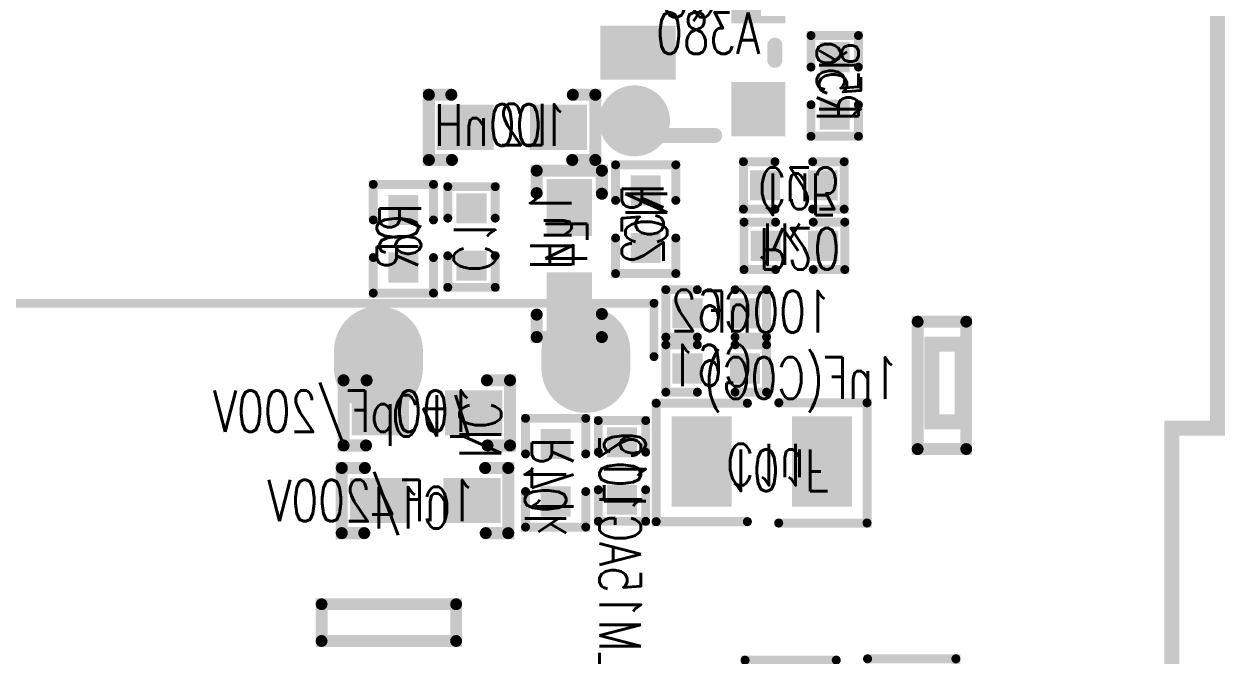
# Model space of a CAD drawing. Extents: x -6.6 to 41.3, y -7.6 to 70.2.
# Drawn here: x 9.88 to 30.15, y 33.17 to 43.84 of the extents above; entities that cross this region are included whole.
import ezdxf

# ---------------------------------------------------------------- set-up
doc = ezdxf.new("R2010")
doc.units = 0
for name, color, linetype in [('2D_LINE_127', 34, 'CONTINUOUS'), ('ATTRIBUTE_01', 176, 'CONTINUOUS'), ('ATTRIBUTE_04', 176, 'CONTINUOUS'), ('BOARD_CUTOUT_00', 254, 'CONTINUOUS'), ('BOARD_OUTLINE_00', 254, 'CONTINUOUS'), ('DRIL_PLTE_THRU_01', 176, 'CONTINUOUS'), ('DRIL_PLTE_THRU_03', 23, 'CONTINUOUS'), ('DRIL_PLTE_THRU_04', 96, 'CONTINUOUS'), ('PADS_BOT', 3, 'CONTINUOUS'), ('PADS_INNER', 254, 'CONTINUOUS'), ('PADS_TOP', 254, 'CONTINUOUS'), ('PART_BOT_2DLINE_00', 4, 'CONTINUOUS'), ('PART_NAME_01', 176, 'CONTINUOUS'), ('PART_NAME_04', 176, 'CONTINUOUS'), ('PART_TOP_2DLINE_00', 2, 'CONTINUOUS'), ('PART_TOP_2DLINE_01', 2, 'CONTINUOUS')]:
    doc.layers.add(name, color=color, linetype=linetype)
doc.styles.add('W0$1', font='simplex', dxfattribs={"width": 0.75})

# ---------------------------------------------------------------- blocks, each defined once
blk = doc.blocks.new('SMOOTH_0$254')
at = {"const_width": 0.127}
blk.add_lwpolyline([(-0.0635, 0, 1), (0.0635, 0, 1)], format="xyb", close=True, dxfattribs=at)
blk = doc.blocks.new('BOARD_140')
at = {"layer": 'BOARD_CUTOUT_00', "const_width": 0.254}
blk.add_lwpolyline([(25.48, -22.45), (25.99, -22.45), (25.99, -23.76), (25.48, -23.76)], close=True, dxfattribs=at)
at = {"layer": 'BOARD_OUTLINE_00', "const_width": 0.254}
blk.add_lwpolyline([(-5.8, 2.92), (-5.8, -23.81), (-5.1, -23.81), (-5.1, -30.89), (-5.3, -30.89), (-5.3, -47.68), (-5.8, -48.18), (-5.8, -52.88), (-5.3, -53.38), (-5.3, -67.1), (29.7, -67.1), (29.7, -53.38), (30.3, -52.782), (30.3, -48.18), (29.7, -47.58), (29.7, -30.87), (29.53, -30.87), (29.53, -23.87), (30.3, -23.87), (30.3, 2.92)], dxfattribs=at)
at = {"layer": 'BOARD_CUTOUT_00'}
for p in [(25.48, -22.45), (25.99, -22.45), (25.48, -23.76), (25.99, -23.76)]:
    blk.add_blockref('SMOOTH_0$254', p, dxfattribs=at)
at = {"layer": 'BOARD_OUTLINE_00'}
for p in [(29.53, -23.87), (30.3, -23.87)]:
    blk.add_blockref('SMOOTH_0$254', p, dxfattribs=at)
blk = doc.blocks.new('SMOOTH_0$2')
at = {"const_width": 0.1}
blk.add_lwpolyline([(-0.05, 0, 1), (0.05, 0, 1)], format="xyb", close=True, dxfattribs=at)
blk = doc.blocks.new('DRAWING_83')
at = {"layer": '2D_LINE_127', "const_width": 0.2}
blk.add_lwpolyline([(0, 0), (0.82, 0), (0.82, -2.15), (0, -2.15)], close=True, dxfattribs=at)
at = {"layer": '2D_LINE_127'}
for p in [(0, 0), (0.82, 0), (0, -2.15), (0.82, -2.15)]:
    blk.add_blockref('SMOOTH_0$2', p, dxfattribs=at)
blk = doc.blocks.new('DRAWING_84')
at = {"layer": '2D_LINE_127', "const_width": 0.2}
blk.add_lwpolyline([(0, 0), (2.27, 0), (2.27, -0.62), (0, -0.62)], close=True, dxfattribs=at)
at = {"layer": '2D_LINE_127'}
for p in [(0, 0), (2.27, 0), (0, -0.62), (2.27, -0.62)]:
    blk.add_blockref('SMOOTH_0$2', p, dxfattribs=at)
blk = doc.blocks.new('SMOOTH_0$15')
at = {"const_width": 0.075}
blk.add_lwpolyline([(-0.0375, 0, 1), (0.0375, 0, 1)], format="xyb", close=True, dxfattribs=at)
blk = doc.blocks.new('PART_BODY_TOP_4')
at = {"layer": 'PART_TOP_2DLINE_01', "const_width": 0.15}
blk.add_lwpolyline([(-4.55, 0), (-4.55, 0.95), (18.65, 0.95), (18.65, 0.05)], dxfattribs=at)
at = {"layer": 'PART_TOP_2DLINE_01'}
for p in [(18.65, 0.95), (18.65, 0.05)]:
    blk.add_blockref('SMOOTH_0$15', p, dxfattribs=at)
blk = doc.blocks.new('DRIL_HOLE_0')
blk.add_lwpolyline([(0, 0, 1), (0, 0, 1)], format="xyb", close=True)
blk = doc.blocks.new('PAD_0')
blk.add_lwpolyline([(0, 0, 1), (0, 0, 1)], format="xyb", close=True)
blk = doc.blocks.new('PAD_4')
at = {"const_width": 0.75}
blk.add_lwpolyline([(-0.15, -0.375), (0.15, -0.375, 1), (0.15, 0.375), (-0.15, 0.375, 1)], format="xyb", close=True, dxfattribs=at)
blk = doc.blocks.new('STK_TOP_149')
at = {"layer": 'DRIL_PLTE_THRU_01'}
blk.add_blockref('DRIL_HOLE_0', (0, 0), dxfattribs=at)
at = {"layer": 'DRIL_PLTE_THRU_03'}
blk.add_blockref('DRIL_HOLE_0', (0, 0), dxfattribs=at)
at = {"layer": 'DRIL_PLTE_THRU_04'}
blk.add_blockref('DRIL_HOLE_0', (0, 0), dxfattribs=at)
at = {"layer": 'PADS_BOT'}
blk.add_blockref('PAD_0', (0, 0), dxfattribs=at)
at = {"layer": 'PADS_INNER'}
blk.add_blockref('PAD_0', (0, 0), dxfattribs=at)
at = {"layer": 'PADS_TOP', "rotation": 90}
blk.add_blockref('PAD_4', (0, 0), dxfattribs=at)
blk = doc.blocks.new('SYM_TOP_6')
for name, p in [('PART_BODY_TOP_4', (0, 0)), ('STK_TOP_149', (14, 0)), ('STK_TOP_149', (17.5, 0))]:
    blk.add_blockref(name, p)
blk = doc.blocks.new('PART_TOP_2')
blk.add_blockref('SYM_TOP_6', (0, 0))
blk = doc.blocks.new('PART_BODY_BOT_8')
at = {"layer": 'PART_BOT_2DLINE_00', "const_width": 0.15}
for points in [[(-0.3175, 0.4), (-0.85, 0.4), (-0.85, -0.4), (-0.3175, -0.4)], [(0.3175, 0.4), (0.85, 0.4), (0.85, -0.4), (0.3175, -0.4)]]:
    blk.add_lwpolyline(points, dxfattribs=at)
at = {"layer": 'PART_BOT_2DLINE_00'}
for p in [(-0.85, 0.4), (-0.3175, 0.4), (0.3175, 0.4), (0.85, 0.4), (-0.85, -0.4), (-0.3175, -0.4), (0.3175, -0.4), (0.85, -0.4)]:
    blk.add_blockref('SMOOTH_0$15', p, dxfattribs=at)
blk = doc.blocks.new('PAD_8')
at = {"const_width": 0.508}
blk.add_lwpolyline([(-0.254, 0), (0.254, 0)], dxfattribs=at)
blk = doc.blocks.new('STK_BOT_9')
at = {"layer": 'DRIL_PLTE_THRU_01'}
blk.add_blockref('DRIL_HOLE_0', (0, 0), dxfattribs=at)
at = {"layer": 'DRIL_PLTE_THRU_03'}
blk.add_blockref('DRIL_HOLE_0', (0, 0), dxfattribs=at)
at = {"layer": 'DRIL_PLTE_THRU_04'}
blk.add_blockref('DRIL_HOLE_0', (0, 0), dxfattribs=at)
at = {"layer": 'PADS_BOT'}
blk.add_blockref('PAD_8', (0, 0), dxfattribs=at)
at = {"layer": 'PADS_INNER'}
blk.add_blockref('PAD_0', (0, 0), dxfattribs=at)
at = {"layer": 'PADS_TOP'}
blk.add_blockref('PAD_0', (0, 0), dxfattribs=at)
blk = doc.blocks.new('SYM_BOT_10')
for name, p in [('PART_BODY_BOT_8', (0, 0)), ('STK_BOT_9', (-0.485, 0)), ('STK_BOT_9', (0.485, 0))]:
    blk.add_blockref(name, p)
blk = doc.blocks.new('PART_BOT_26')
blk.add_blockref('SYM_BOT_10', (0, 0))
at = {"layer": 'ATTRIBUTE_04', "style": 'W0$1', "width": 0.75}
blk.add_text('1nF(C0G)', height=0.7, dxfattribs=at).set_placement((-3.1, -0.51))
at = {"layer": 'PART_NAME_04', "style": 'W0$1', "width": 0.75}
blk.add_text('C61', height=0.7, dxfattribs=at).set_placement((-0.6, -0.3))
blk = doc.blocks.new('PART_BOT_27')
blk.add_blockref('SYM_BOT_10', (0, 0))
at = {"layer": 'ATTRIBUTE_04', "style": 'W0$1', "width": 0.75}
blk.add_text('100nF', height=0.7, dxfattribs=at).set_placement((-1.96, -0.32))
at = {"layer": 'PART_NAME_04', "style": 'W0$1', "width": 0.75}
blk.add_text('C62', height=0.7, dxfattribs=at).set_placement((-0.6, -0.3))
blk = doc.blocks.new('PART_BODY_BOT_11')
at = {"layer": 'PART_BOT_2DLINE_00', "const_width": 0.15}
for points in [[(-0.3175, 0.508), (-0.9175, 0.508), (-0.9175, -0.508), (-0.3175, -0.508)], [(0.3175, 0.508), (0.9175, 0.508), (0.9175, -0.508), (0.3175, -0.508)]]:
    blk.add_lwpolyline(points, dxfattribs=at)
at = {"layer": 'PART_BOT_2DLINE_00'}
for p in [(-0.9175, 0.508), (-0.3175, 0.508), (0.3175, 0.508), (0.9175, 0.508), (-0.9175, -0.508), (-0.3175, -0.508), (0.3175, -0.508), (0.9175, -0.508)]:
    blk.add_blockref('SMOOTH_0$15', p, dxfattribs=at)
blk = doc.blocks.new('SYM_BOT_13')
for name, p in [('PART_BODY_BOT_11', (0, 0)), ('STK_BOT_9', (-0.485, 0)), ('STK_BOT_9', (0.485, 0))]:
    blk.add_blockref(name, p)
blk = doc.blocks.new('PART_BOT_41')
blk.add_blockref('SYM_BOT_13', (0, 0))
at = {"layer": 'ATTRIBUTE_04', "style": 'W0$1', "width": 0.75}
blk.add_text('10k', height=0.7, dxfattribs=at).set_placement((-0.22, -0.18))
at = {"layer": 'PART_NAME_04', "style": 'W0$1', "width": 0.75}
blk.add_text('R71', height=0.7, dxfattribs=at).set_placement((-0.6, -0.3))
blk = doc.blocks.new('PAD_15')
at = {"const_width": 0.6}
blk.add_lwpolyline([(0, -0.3, 1), (0, 0.3, 1)], format="xyb", close=True, dxfattribs=at)
blk = doc.blocks.new('STK_BOT_34')
at = {"layer": 'DRIL_PLTE_THRU_01'}
blk.add_blockref('DRIL_HOLE_0', (0, 0), dxfattribs=at)
at = {"layer": 'DRIL_PLTE_THRU_03'}
blk.add_blockref('DRIL_HOLE_0', (0, 0), dxfattribs=at)
at = {"layer": 'DRIL_PLTE_THRU_04'}
blk.add_blockref('DRIL_HOLE_0', (0, 0), dxfattribs=at)
at = {"layer": 'PADS_BOT'}
blk.add_blockref('PAD_15', (0, 0), dxfattribs=at)
at = {"layer": 'PADS_INNER'}
blk.add_blockref('PAD_0', (0, 0), dxfattribs=at)
at = {"layer": 'PADS_TOP'}
blk.add_blockref('PAD_0', (0, 0), dxfattribs=at)
blk = doc.blocks.new('SYM_BOT_21')
blk.add_blockref('STK_BOT_34', (0, 0))
blk = doc.blocks.new('PART_BOT_48')
blk.add_blockref('SYM_BOT_21', (0, 0))
blk = doc.blocks.new('SMOOTH_0$2032')
at = {"const_width": 0.1016}
blk.add_lwpolyline([(-0.0508, 0, 1), (0.0508, 0, 1)], format="xyb", close=True, dxfattribs=at)
blk = doc.blocks.new('PART_BODY_BOT_9')
at = {"layer": 'PART_BOT_2DLINE_00', "const_width": 0.2032}
for points in [[(-1.03, 0.55), (-1.4097, 0.54991), (-1.4097, -0.54991), (-1.02, -0.55)], [(1.02, 0.55), (1.4, 0.55), (1.4, -0.55), (1.01, -0.55)]]:
    blk.add_lwpolyline(points, dxfattribs=at)
at = {"layer": 'PART_BOT_2DLINE_00'}
for p in [(-1.4097, 0.54991), (-1.03, 0.55), (1.02, 0.55), (1.4, 0.55), (-1.4097, -0.54991), (-1.02, -0.55), (1.01, -0.55), (1.4, -0.55)]:
    blk.add_blockref('SMOOTH_0$2032', p, dxfattribs=at)
blk = doc.blocks.new('PAD_19')
at = {"const_width": 0.762}
blk.add_lwpolyline([(-0.4826, 0), (0.4826, 0)], dxfattribs=at)
blk = doc.blocks.new('STK_BOT_10')
at = {"layer": 'DRIL_PLTE_THRU_01'}
blk.add_blockref('DRIL_HOLE_0', (0, 0), dxfattribs=at)
at = {"layer": 'DRIL_PLTE_THRU_03'}
blk.add_blockref('DRIL_HOLE_0', (0, 0), dxfattribs=at)
at = {"layer": 'DRIL_PLTE_THRU_04'}
blk.add_blockref('DRIL_HOLE_0', (0, 0), dxfattribs=at)
at = {"layer": 'PADS_BOT'}
blk.add_blockref('PAD_19', (0, 0), dxfattribs=at)
at = {"layer": 'PADS_INNER'}
blk.add_blockref('PAD_0', (0, 0), dxfattribs=at)
at = {"layer": 'PADS_TOP'}
blk.add_blockref('PAD_0', (0, 0), dxfattribs=at)
blk = doc.blocks.new('SYM_BOT_11')
for name, p in [('PART_BODY_BOT_9', (0, 0)), ('STK_BOT_10', (-0.7874, 0)), ('STK_BOT_10', (0.7874, 0))]:
    blk.add_blockref(name, p)
blk = doc.blocks.new('PART_BOT_52')
blk.add_blockref('SYM_BOT_11', (0, 0))
at = {"layer": 'ATTRIBUTE_04', "style": 'W0$1', "width": 0.75}
blk.add_text('100pF/200V', height=0.7, rotation=180, dxfattribs=at).set_placement((0.82, 0.32))
at = {"layer": 'PART_NAME_04', "style": 'W0$1', "width": 0.75}
blk.add_text('C47', height=0.7, dxfattribs=at).set_placement((-0.6, -0.3))
blk = doc.blocks.new('PART_BOT_56')
blk.add_blockref('SYM_BOT_11', (0, 0))
at = {"layer": 'ATTRIBUTE_04', "style": 'W0$1', "width": 0.75}
blk.add_text('1uH', height=0.7, dxfattribs=at).set_placement((-1.11, -0.04))
at = {"layer": 'PART_NAME_04', "style": 'W0$1', "width": 0.75}
blk.add_text('L4', height=0.7, dxfattribs=at).set_placement((-0.6, -0.3))
blk = doc.blocks.new('SMOOTH_0$1524')
at = {"const_width": 0.0762}
blk.add_lwpolyline([(-0.0381, 0, 1), (0.0381, 0, 1)], format="xyb", close=True, dxfattribs=at)
blk = doc.blocks.new('PART_BODY_TOP_10')
at = {"layer": 'PART_TOP_2DLINE_00', "const_width": 0.1524}
for points in [[(-0.24384, 1.016), (-1.78308, 1.016), (-1.78308, -0.98298), (-0.24384, -0.98298)], [(0.28448, 1.03886), (1.77546, 1.03886), (1.77546, -0.9906), (0.28702, -0.9906)]]:
    blk.add_lwpolyline(points, dxfattribs=at)
at = {"layer": 'PART_TOP_2DLINE_00'}
for p in [(-1.78308, 1.016), (-0.24384, 1.016), (0.28448, 1.03886), (1.77546, 1.03886), (-1.78308, -0.98298), (-0.24384, -0.98298), (0.28702, -0.9906), (1.77546, -0.9906)]:
    blk.add_blockref('SMOOTH_0$1524', p, dxfattribs=at)
blk = doc.blocks.new('PAD_21')
at = {"const_width": 1.016}
blk.add_lwpolyline([(-0.762, 0), (0.762, 0)], dxfattribs=at)
blk = doc.blocks.new('STK_TOP_54')
at = {"layer": 'DRIL_PLTE_THRU_01'}
blk.add_blockref('DRIL_HOLE_0', (0, 0), dxfattribs=at)
at = {"layer": 'DRIL_PLTE_THRU_03'}
blk.add_blockref('DRIL_HOLE_0', (0, 0), dxfattribs=at)
at = {"layer": 'DRIL_PLTE_THRU_04'}
blk.add_blockref('DRIL_HOLE_0', (0, 0), dxfattribs=at)
at = {"layer": 'PADS_BOT'}
blk.add_blockref('PAD_0', (0, 0), dxfattribs=at)
at = {"layer": 'PADS_INNER'}
blk.add_blockref('PAD_0', (0, 0), dxfattribs=at)
at = {"layer": 'PADS_TOP', "rotation": 90}
blk.add_blockref('PAD_21', (0, 0), dxfattribs=at)
blk = doc.blocks.new('SYM_TOP_12')
for name, p in [('STK_TOP_54', (-1.016, 0)), ('STK_TOP_54', (1.016, 0)), ('PART_BODY_TOP_10', (0, 0))]:
    blk.add_blockref(name, p)
blk = doc.blocks.new('PART_TOP_71')
blk.add_blockref('SYM_TOP_12', (0, 0))
at = {"layer": 'ATTRIBUTE_01', "style": 'W0$1', "width": 0.75}
blk.add_text('2.2M', height=0.7, rotation=180, dxfattribs=at).set_placement((0.93, 0.4))
at = {"layer": 'PART_NAME_01', "style": 'W0$1', "width": 0.75}
blk.add_text('R3', height=0.7, rotation=180, dxfattribs=at).set_placement((0.34, 0.37))
blk = doc.blocks.new('PART_BOT_83')
blk.add_blockref('SYM_BOT_10', (0, 0))
at = {"layer": 'ATTRIBUTE_04', "style": 'W0$1', "width": 0.75}
blk.add_text('1k', height=0.7, dxfattribs=at).set_placement((-0.7, -0.38))
at = {"layer": 'PART_NAME_04', "style": 'W0$1', "width": 0.75}
blk.add_text('R20', height=0.7, dxfattribs=at).set_placement((-0.6, -0.3))
blk = doc.blocks.new('PART_BOT_84')
blk.add_blockref('SYM_BOT_10', (0, 0))
at = {"layer": 'ATTRIBUTE_04', "style": 'W0$1', "width": 0.75}
blk.add_text('15k', height=0.7, dxfattribs=at).set_placement((-0.64, -0.26))
at = {"layer": 'PART_NAME_04', "style": 'W0$1', "width": 0.75}
blk.add_text('R58', height=0.7, dxfattribs=at).set_placement((-0.6, -0.3))
blk = doc.blocks.new('PART_BODY_BOT_23')
at = {"layer": 'PART_BOT_2DLINE_00', "const_width": 0.254}
for points in [[(-0.762, 1.016), (-1.397, 1.016), (-1.397, -0.254)], [(0.762, 1.016), (1.397, 1.016), (1.397, -0.254)], [(-0.127, -1.27), (0.127, -1.27)]]:
    blk.add_lwpolyline(points, dxfattribs=at)
at = {"layer": 'PART_BOT_2DLINE_00'}
for p in [(-1.397, 1.016), (-0.762, 1.016), (0.762, 1.016), (1.397, 1.016), (-1.397, -0.254), (1.397, -0.254), (-0.127, -1.27), (0.127, -1.27)]:
    blk.add_blockref('SMOOTH_0$254', p, dxfattribs=at)
blk = doc.blocks.new('PAD_22')
at = {"const_width": 0.9144}
blk.add_lwpolyline([(-0.4572, 0), (0.4572, 0)], dxfattribs=at)
blk = doc.blocks.new('STK_BOT_4')
at = {"layer": 'DRIL_PLTE_THRU_01'}
blk.add_blockref('DRIL_HOLE_0', (0, 0), dxfattribs=at)
at = {"layer": 'DRIL_PLTE_THRU_03'}
blk.add_blockref('DRIL_HOLE_0', (0, 0), dxfattribs=at)
at = {"layer": 'DRIL_PLTE_THRU_04'}
blk.add_blockref('DRIL_HOLE_0', (0, 0), dxfattribs=at)
at = {"layer": 'PADS_BOT'}
blk.add_blockref('PAD_22', (0, 0), dxfattribs=at)
at = {"layer": 'PADS_INNER'}
blk.add_blockref('PAD_0', (0, 0), dxfattribs=at)
at = {"layer": 'PADS_TOP'}
blk.add_blockref('PAD_0', (0, 0), dxfattribs=at)
blk = doc.blocks.new('PAD_23')
at = {"const_width": 0.914}
blk.add_lwpolyline([(-0.635, 0), (0.635, 0)], dxfattribs=at)
blk = doc.blocks.new('STK_BOT_5')
at = {"layer": 'DRIL_PLTE_THRU_01'}
blk.add_blockref('DRIL_HOLE_0', (0, 0), dxfattribs=at)
at = {"layer": 'DRIL_PLTE_THRU_03'}
blk.add_blockref('DRIL_HOLE_0', (0, 0), dxfattribs=at)
at = {"layer": 'DRIL_PLTE_THRU_04'}
blk.add_blockref('DRIL_HOLE_0', (0, 0), dxfattribs=at)
at = {"layer": 'PADS_BOT', "rotation": 90}
blk.add_blockref('PAD_23', (0, 0), dxfattribs=at)
at = {"layer": 'PADS_INNER'}
blk.add_blockref('PAD_0', (0, 0), dxfattribs=at)
at = {"layer": 'PADS_TOP'}
blk.add_blockref('PAD_0', (0, 0), dxfattribs=at)
blk = doc.blocks.new('SYM_BOT_25')
for name, p in [('STK_BOT_5', (0, 1.0414)), ('PART_BODY_BOT_23', (0, 0)), ('STK_BOT_4', (-0.9525, -0.9906)), ('STK_BOT_4', (0.9525, -0.9906))]:
    blk.add_blockref(name, p)
blk = doc.blocks.new('PART_BOT_95')
blk.add_blockref('SYM_BOT_25', (0, 0))
at = {"layer": 'ATTRIBUTE_04', "style": 'W0$1', "width": 0.75}
blk.add_text('A380', height=0.7, rotation=90, dxfattribs=at).set_placement((0.02, -1.02))
at = {"layer": 'PART_NAME_04', "style": 'W0$1', "width": 0.75}
blk.add_text('Q5', height=0.7, rotation=90, dxfattribs=at).set_placement((-0.6, -0.3))
blk = doc.blocks.new('PART_BOT_112')
blk.add_blockref('SYM_BOT_10', (0, 0))
at = {"layer": 'ATTRIBUTE_04', "style": 'W0$1', "width": 0.75}
blk.add_text('NC', height=0.7, dxfattribs=at).set_placement((-3.74, -0.2))
at = {"layer": 'PART_NAME_04', "style": 'W0$1', "width": 0.75}
blk.add_text('C1', height=0.7, dxfattribs=at).set_placement((-0.6, -0.3))
blk = doc.blocks.new('PART_BOT_113')
blk.add_blockref('SYM_BOT_11', (0, 0))
at = {"layer": 'ATTRIBUTE_04', "style": 'W0$1', "width": 0.75}
blk.add_text('100nH', height=0.7, dxfattribs=at).set_placement((-0.96, -0.31))
at = {"layer": 'PART_NAME_04', "style": 'W0$1', "width": 0.75}
blk.add_text('L2', height=0.7, dxfattribs=at).set_placement((-0.6, -0.3))
blk = doc.blocks.new('PART_BOT_115')
blk.add_blockref('SYM_BOT_13', (0, 0))
at = {"layer": 'ATTRIBUTE_04', "style": 'W0$1', "width": 0.75}
blk.add_text('NC', height=0.7, dxfattribs=at).set_placement((-0.52, -0.36))
at = {"layer": 'PART_NAME_04', "style": 'W0$1', "width": 0.75}
blk.add_text('R52', height=0.7, dxfattribs=at).set_placement((-0.6, -0.3))
blk = doc.blocks.new('PART_BOT_117')
blk.add_blockref('SYM_BOT_11', (0, 0))
at = {"layer": 'ATTRIBUTE_04', "style": 'W0$1', "width": 0.75}
blk.add_text('1nF/200V', height=0.7, rotation=180, dxfattribs=at).set_placement((0.87, 0.35))
at = {"layer": 'PART_NAME_04', "style": 'W0$1', "width": 0.75}
blk.add_text('C14', height=0.7, rotation=180, dxfattribs=at).set_placement((0.43, 0.47))
blk = doc.blocks.new('PART_BOT_118')
blk.add_blockref('SYM_BOT_13', (0, 0))
at = {"layer": 'ATTRIBUTE_04', "style": 'W0$1', "width": 0.75}
blk.add_text('0R', height=0.7, dxfattribs=at).set_placement((-0.41, -0.25))
at = {"layer": 'PART_NAME_04', "style": 'W0$1', "width": 0.75}
blk.add_text('R6', height=0.7, dxfattribs=at).set_placement((-0.6, -0.3))
blk = doc.blocks.new('PART_BOT_137')
blk.add_blockref('SYM_BOT_10', (0, 0))
at = {"layer": 'ATTRIBUTE_04', "style": 'W0$1', "width": 0.75}
blk.add_text('BLM15AG102', height=0.7, dxfattribs=at).set_placement((-3.9, -0.38))
at = {"layer": 'PART_NAME_04', "style": 'W0$1', "width": 0.75}
blk.add_text('L19', height=0.7, dxfattribs=at).set_placement((-0.6, -0.3))
blk = doc.blocks.new('PART_BOT_187')
blk.add_blockref('SYM_BOT_10', (0, 0))
at = {"layer": 'ATTRIBUTE_04', "style": 'W0$1', "width": 0.75}
blk.add_text('1uF', height=0.7, dxfattribs=at).set_placement((-0.6, -0.2))
at = {"layer": 'PART_NAME_04', "style": 'W0$1', "width": 0.75}
blk.add_text('C23', height=0.7, dxfattribs=at).set_placement((-0.6, -0.3))
blk = doc.blocks.new('PART_BODY_BOT_10')
at = {"layer": 'PART_BOT_2DLINE_00', "const_width": 0.1524}
for points in [[(-0.24384, 1.016), (-1.78308, 1.016), (-1.78308, -0.98298), (-0.24384, -0.98298)], [(0.28448, 1.03886), (1.77546, 1.03886), (1.77546, -0.9906), (0.28702, -0.9906)]]:
    blk.add_lwpolyline(points, dxfattribs=at)
at = {"layer": 'PART_BOT_2DLINE_00'}
for p in [(-1.78308, 1.016), (-0.24384, 1.016), (0.28448, 1.03886), (1.77546, 1.03886), (-1.78308, -0.98298), (-0.24384, -0.98298), (0.28702, -0.9906), (1.77546, -0.9906)]:
    blk.add_blockref('SMOOTH_0$1524', p, dxfattribs=at)
blk = doc.blocks.new('STK_BOT_54')
at = {"layer": 'DRIL_PLTE_THRU_01'}
blk.add_blockref('DRIL_HOLE_0', (0, 0), dxfattribs=at)
at = {"layer": 'DRIL_PLTE_THRU_03'}
blk.add_blockref('DRIL_HOLE_0', (0, 0), dxfattribs=at)
at = {"layer": 'DRIL_PLTE_THRU_04'}
blk.add_blockref('DRIL_HOLE_0', (0, 0), dxfattribs=at)
at = {"layer": 'PADS_BOT', "rotation": 90}
blk.add_blockref('PAD_21', (0, 0), dxfattribs=at)
at = {"layer": 'PADS_INNER'}
blk.add_blockref('PAD_0', (0, 0), dxfattribs=at)
at = {"layer": 'PADS_TOP'}
blk.add_blockref('PAD_0', (0, 0), dxfattribs=at)
blk = doc.blocks.new('SYM_BOT_12')
for name, p in [('STK_BOT_54', (-1.016, 0)), ('STK_BOT_54', (1.016, 0)), ('PART_BODY_BOT_10', (0, 0))]:
    blk.add_blockref(name, p)
blk = doc.blocks.new('PART_BOT_194')
blk.add_blockref('SYM_BOT_12', (0, 0))
at = {"layer": 'ATTRIBUTE_04', "style": 'W0$1', "width": 0.75}
blk.add_text('10uF', height=0.7, dxfattribs=at).set_placement((-0.6, -0.2))
at = {"layer": 'PART_NAME_04', "style": 'W0$1', "width": 0.75}
blk.add_text('C11', height=0.7, dxfattribs=at).set_placement((-0.6, -0.3))

msp = doc.modelspace()

# ---------------------------------------------------------------- block references
for name, p in [('BOARD_140', (-0.28, 60.88)), ('PART_TOP_2', (1.86, 38.17)), ('DRAWING_83', (24.96, 38.81)), ('DRAWING_84', (14.9, 34.04)), ('PART_TOP_71', (23.83, 32.08))]:
    msp.add_blockref(name, p)
at = {"xscale": -1}
for name, p, rotation in [('PART_BOT_95', (21.28, 43.35), -270), ('PART_BOT_84', (23.56, 42.79), -90), ('PART_BOT_48', (20.18, 42.2), -270), ('PART_BOT_56', (19.08, 39.95), -270), ('PART_BOT_187', (22.87, 41.11), -180), ('PART_BOT_115', (20.37, 40.54), -270), ('PART_BOT_118', (16.28, 40.21), -270), ('PART_BOT_112', (17.43, 40.24), -90), ('PART_BOT_83', (22.88, 40.09), -180), ('PART_BOT_52', (16.68, 37.27), -180), ('PART_BOT_194', (22.33, 36.45), -180), ('PART_BOT_41', (18.85, 36.26), -270), ('PART_BOT_137', (19.97, 36.29), -90), ('PART_BOT_117', (16.65, 35.79), -180)]:
    msp.add_blockref(name, p, dxfattribs=dict(at, rotation=rotation))
for name, p in [('PART_BOT_113', (18.11, 42.09)), ('PART_BOT_27', (21.56, 38.95)), ('PART_BOT_26', (21.56, 38.02))]:
    msp.add_blockref(name, p, dxfattribs=at)

doc.saveas('drawing.dxf')
